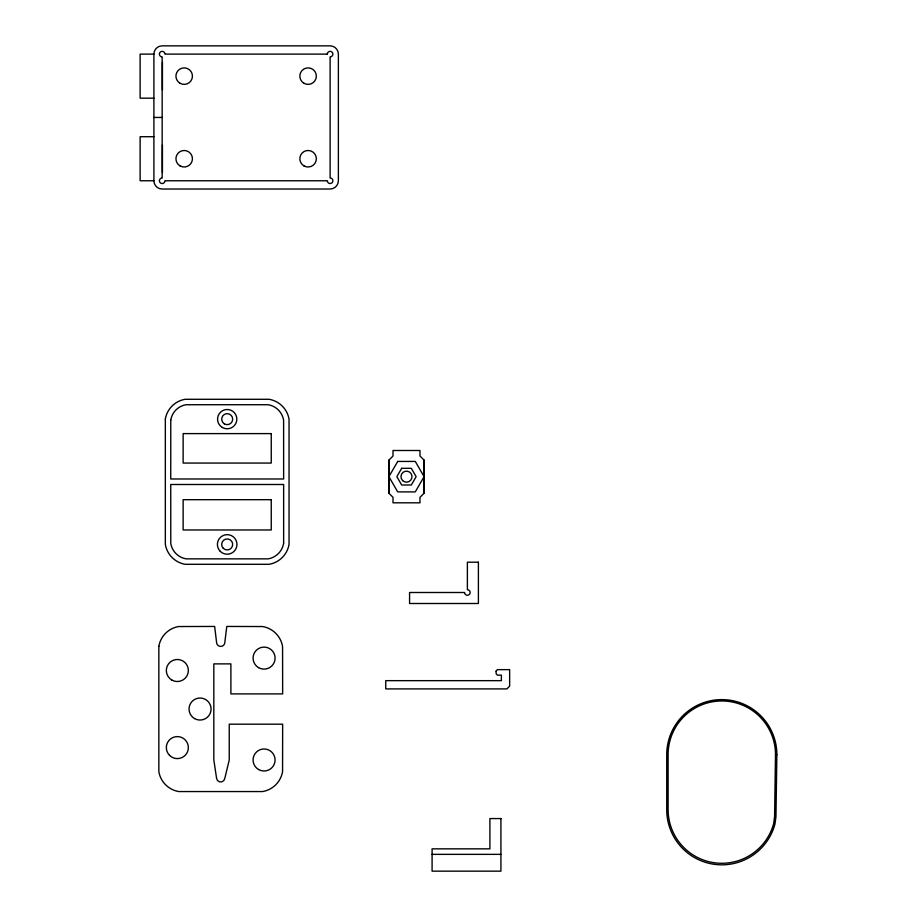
<?xml version="1.0" encoding="UTF-8"?>
<svg xmlns="http://www.w3.org/2000/svg" width="917" height="917" viewBox="0 0 917 917"><rect width="100%" height="100%" fill="white"/><g stroke="black" fill="none" stroke-linecap="round" stroke-linejoin="round"><path stroke-width="1.38" d="M388.877 493.186L388.877 460.139L393.003 456.013L393.003 450.499L419.986 450.499L419.986 456.013L424.113 460.139L424.113 493.186L419.986 497.312L419.986 502.814L393.003 502.814L393.003 497.312L388.877 493.186L388.877 460.139M424.113 460.139L424.113 493.186M775.495 754.748L774.578 816.611L773.65 823.626A53.702 53.702 0 0 1 668.115 809.642L668.103 754.76A53.713 53.713 0 0 1 721.794 700.966A53.713 53.713 0 0 1 775.507 754.748M153.896 54.114L153.896 180.764A8.264 8.264 0 0 0 162.16 189.028L330.12 189.028A8.264 8.264 0 0 0 338.373 180.764L338.373 54.114A8.264 8.264 0 0 0 330.12 45.85L162.16 45.85A8.264 8.264 0 0 0 153.896 54.114L140.129 54.114L140.129 98.165L153.896 98.165M153.896 117.445L162.16 117.445M153.896 136.713L140.129 136.713L140.129 180.764L153.896 180.764M432.09 854.357L500.923 854.357M162.435 62.367L162.435 89.9M162.435 144.978L162.435 172.511M776.871 754.668L775.954 816.715L774.991 823.993A55.066 55.066 0 0 1 666.728 809.734L666.728 754.668A55.066 55.066 0 0 1 721.805 699.602A55.066 55.066 0 0 1 776.871 754.668M165.335 419.058L165.335 544.434A24.243 24.243 0 0 0 185.211 564.299L269.105 564.299A24.335 24.335 0 0 0 289.05 544.354L289.05 419.229A24.335 24.335 0 0 0 269.105 399.285L185.119 399.285A24.129 24.129 0 0 0 165.335 419.058M170.78 419.975L170.745 478.983L283.64 478.983L283.605 420.146A18.81 18.81 0 0 0 268.188 404.729L186.036 404.729A18.604 18.604 0 0 0 170.78 419.975M158.847 646.313L158.847 771.69A24.243 24.243 0 0 0 178.723 791.554L262.617 791.554A24.335 24.335 0 0 0 282.562 771.61L282.654 724.189L229.239 724.189L229.239 759.987L224.757 778.544A4.127 4.127 0 0 1 216.572 778.246L213.821 759.987L213.821 663.885L230.889 663.885L230.889 693.905L282.654 693.905L282.562 646.485A24.335 24.335 0 0 0 262.617 626.54L226.786 626.449L224.837 642.278A4.127 4.127 0 0 1 220.71 646.405A4.127 4.127 0 0 1 216.572 642.278L214.647 626.449L178.62 626.54A24.129 24.129 0 0 0 158.847 646.313M283.64 543.047L283.605 543.437A18.81 18.81 0 0 1 268.188 558.854L186.128 558.854A18.718 18.718 0 0 1 170.78 543.506L170.745 484.497L283.64 484.497L283.64 543.047M496.108 671.152L496.108 673.628L497.358 675.141L501.381 675.141L501.381 680.655L385.748 680.655L385.748 688.908L506.895 688.908L509.646 686.157L509.646 669.639L497.358 669.639L496.108 671.152M397.703 461.434L388.911 476.657L397.703 491.89L415.286 491.89L424.078 476.657L415.286 461.434L397.703 461.434M401.68 468.312L396.855 476.657L401.68 485.001L411.309 485.001L416.135 476.657L411.309 468.312L401.68 468.312M327.369 54.114L164.911 54.114A2.751 2.751 0 0 0 162.16 51.352A2.751 2.751 0 0 0 159.409 54.114A2.751 2.751 0 0 0 162.16 56.865L162.16 178.013A2.751 2.751 0 0 0 159.409 180.764A2.751 2.751 0 0 0 162.16 183.526A2.751 2.751 0 0 0 164.911 180.764L327.369 180.764A2.751 2.751 0 0 0 330.12 183.526A2.751 2.751 0 0 0 332.871 180.764A2.751 2.751 0 0 0 330.12 178.013L330.12 56.865A2.751 2.751 0 0 0 332.871 54.114A2.751 2.751 0 0 0 330.12 51.352A2.751 2.751 0 0 0 327.369 54.114M271.249 433.603L183.136 433.603L183.136 463.062L271.249 463.062L271.249 433.603M271.249 499.685L183.136 499.685L183.136 529.98L271.249 529.98L271.249 499.685M478.399 562.201L467.383 562.201L467.383 589.734A2.751 2.751 0 0 1 470.134 592.497A2.751 2.751 0 0 1 467.383 595.248A2.751 2.751 0 0 1 464.632 592.497L409.567 592.497L409.567 603.501L478.399 603.501L478.399 562.201M500.923 818.56L489.907 818.56L489.907 848.844L432.09 848.844L432.09 871.15L500.923 871.15L500.923 818.56M402.597 480.554A5.502 5.502 0 0 0 411.813 478.089A5.502 5.502 0 0 0 405.073 471.338A5.502 5.502 0 0 0 402.597 480.554M222.373 427.494A9.64 9.64 0 0 0 236.838 419.149A9.64 9.64 0 0 0 222.373 410.805A9.64 9.64 0 0 0 222.373 427.494M220.263 551.346A9.778 9.778 0 0 0 236.62 546.968A9.778 9.778 0 0 0 224.642 534.989A9.778 9.778 0 0 0 220.263 551.346M223.278 548.32A5.502 5.502 0 0 0 232.494 545.856A5.502 5.502 0 0 0 225.754 539.116A5.502 5.502 0 0 0 223.278 548.32M224.447 423.918A5.502 5.502 0 0 0 232.7 419.149A5.502 5.502 0 0 0 224.447 414.381A5.502 5.502 0 0 0 224.447 423.918M258.571 769.523A11.015 11.015 0 0 0 275.089 759.987A11.015 11.015 0 0 0 258.571 750.45A11.015 11.015 0 0 0 258.571 769.523M169.553 755.379A11.015 11.015 0 0 0 187.974 750.45A11.015 11.015 0 0 0 174.494 736.959A11.015 11.015 0 0 0 169.553 755.379M171.834 680.036A11.015 11.015 0 0 0 188.352 670.499A11.015 11.015 0 0 0 171.834 660.962A11.015 11.015 0 0 0 171.834 680.036M258.571 667.645A11.015 11.015 0 0 0 275.089 658.108A11.015 11.015 0 0 0 258.571 648.571A11.015 11.015 0 0 0 258.571 667.645M194.542 718.573A11.015 11.015 0 0 0 211.07 709.047A11.015 11.015 0 0 0 194.553 699.488A11.015 11.015 0 0 0 194.542 718.573M180.053 165.897A8.264 8.264 0 0 0 192.444 158.744A8.264 8.264 0 0 0 180.053 151.592A8.264 8.264 0 0 0 180.053 165.897M303.963 165.897A8.264 8.264 0 0 0 316.354 158.744A8.264 8.264 0 0 0 303.963 151.592A8.264 8.264 0 0 0 303.963 165.897M180.053 83.287A8.264 8.264 0 0 0 192.444 76.134A8.264 8.264 0 0 0 180.053 68.981A8.264 8.264 0 0 0 180.053 83.287M303.963 83.287A8.264 8.264 0 0 0 316.354 76.134A8.264 8.264 0 0 0 303.963 68.981A8.264 8.264 0 0 0 303.963 83.287"/></g></svg>
